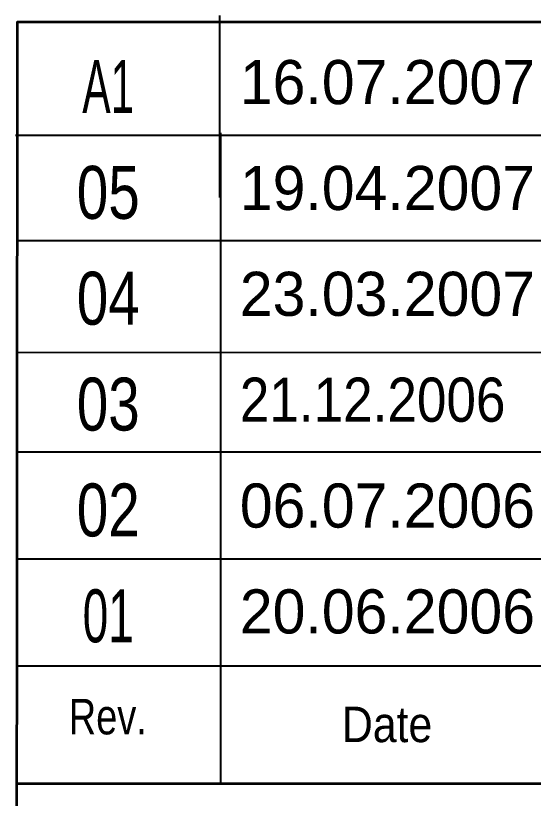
# Model space of a CAD drawing. Header units: millimetres. Extents: x 0 to 845, y 0 to 594.
# Drawn here: x 648.74 to 678.09, y 119.66 to 164.02 of the extents above; entities that cross this region are included whole.
import ezdxf
from ezdxf.enums import TextEntityAlignment as Align

# ---------------------------------------------------------------- set-up
doc = ezdxf.new("R2010")
doc.units = ezdxf.units.MM
doc.header["$LTSCALE"] = 0.8
doc.layers.add('1', color=7, linetype='Continuous', lineweight=13)
doc.layers.add('2', color=7, linetype='Continuous')
doc.layers.add('35', color=7, linetype='Continuous')

msp = doc.modelspace()

# ---------------------------------------------------------------- linework, layer by layer
at = {"layer": '1', "lineweight": 25}
for p, q in [((660.315, 153.7008), (660.315, 164.0157)), ((648.7402, 157.2441), (829.0551, 157.2441)), ((660.3472, 157.3669), (660.3472, 120.4638)), ((648.8252, 151.274), (829.2693, 151.274)), ((648.8268, 144.9488), (829.2677, 144.852)), ((648.8276, 139.2898), (829.2701, 139.285)), ((648.8173, 133.2315), (829.2748, 133.2315)), ((648.8126, 127.1669), (829.263, 127.1669))]:
    msp.add_line(p, q, dxfattribs=at)
at = {"layer": '1', "lineweight": 35}
msp.add_line((829.2567, 120.4906), (648.8079, 120.4748), dxfattribs=at)
msp.add_lwpolyline([(648.7795, 84.0008), (648.8378, 163.6693), (829.263, 163.6693)], dxfattribs=at)

# ---------------------------------------------------------------- texts
at = {"layer": '1'}
for s, width, p in [('Rev.', 0.8, (651.7496, 123.2803)), ('Date', 0.9, (667.2386, 122.8402))]:
    msp.add_text(s, height=2.013, dxfattribs=dict(at, width=width)).set_placement(p)
at = {"layer": '2'}
for s, width, p in [('A1', 0.6, (653.9902, 158.5)), ('05', 0.8, (653.9902, 152.5)), ('04', 0.8, (653.9902, 146.5)), ('03', 0.8, (653.9902, 140.5)), ('02', 0.8, (653.9902, 134.5)), ('01', 0.65, (653.9902, 128.5))]:
    msp.add_text(s, height=3, dxfattribs=dict(at, width=width)).set_placement(p, align=Align.CENTER)
at = {"layer": '35'}
for s, p in [('16.07.2007', (661.4488, 159)), ('19.04.2007', (661.4488, 153)), ('23.03.2007', (661.4488, 147)), ('06.07.2006', (661.4488, 135)), ('20.06.2006', (661.4488, 129))]:
    msp.add_text(s, height=2.5, dxfattribs=at).set_placement(p)
at = {"layer": '35', "width": 0.9}
msp.add_text('21.12.2006', height=2.5, dxfattribs=at).set_placement((661.4488, 141))

doc.saveas('drawing.dxf')
